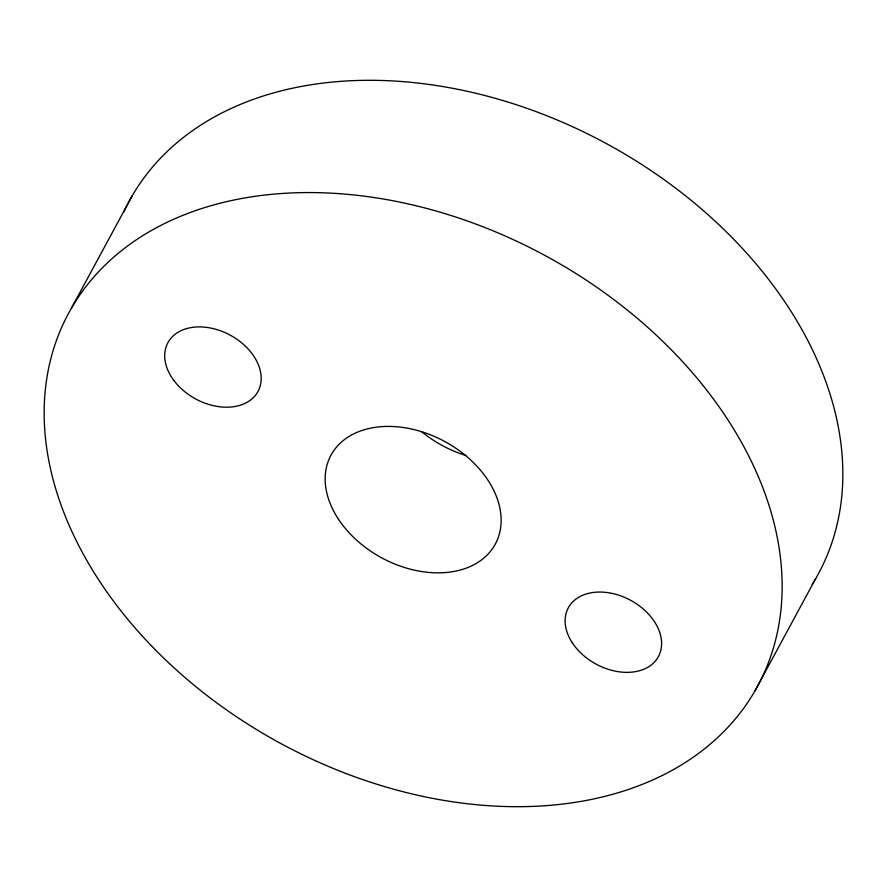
<?xml version="1.0" encoding="UTF-8"?>
<svg xmlns="http://www.w3.org/2000/svg" width="887" height="887" viewBox="0 0 887 887"><rect width="100%" height="100%" fill="white"/><g stroke="black" fill="none" stroke-linecap="round" stroke-linejoin="round"><path stroke-width="1.33" d="M71.403 308.244L132.108 195.983M754.892 691.017A391.732 277.476 28.4 0 0 362.794 195.983A391.732 277.476 28.4 0 0 121.763 611.897A391.732 277.476 28.4 0 0 754.892 691.017L815.596 578.756M123.803 211.949A391.732 277.476 28.4 0 1 605.965 143.361A391.732 277.476 28.4 0 1 812.193 584.411M465.808 455.43A93.412 66.17 28.4 0 1 421.702 431.703M173.93 380.556A51.224 36.289 28.4 0 0 257.042 393.052A51.224 36.289 28.4 0 0 207.868 327.558A51.224 36.289 28.4 0 0 173.93 380.556M572.359 642.898A51.224 36.289 28.4 0 0 655.892 660.383A51.224 36.289 28.4 0 0 611.797 593.336A51.224 36.289 28.4 0 0 572.359 642.898M338.402 519.128A93.412 66.17 28.4 0 0 490.733 551.004A93.412 66.17 28.4 0 0 410.315 428.754A93.412 66.17 28.4 0 0 338.402 519.128"/></g></svg>
